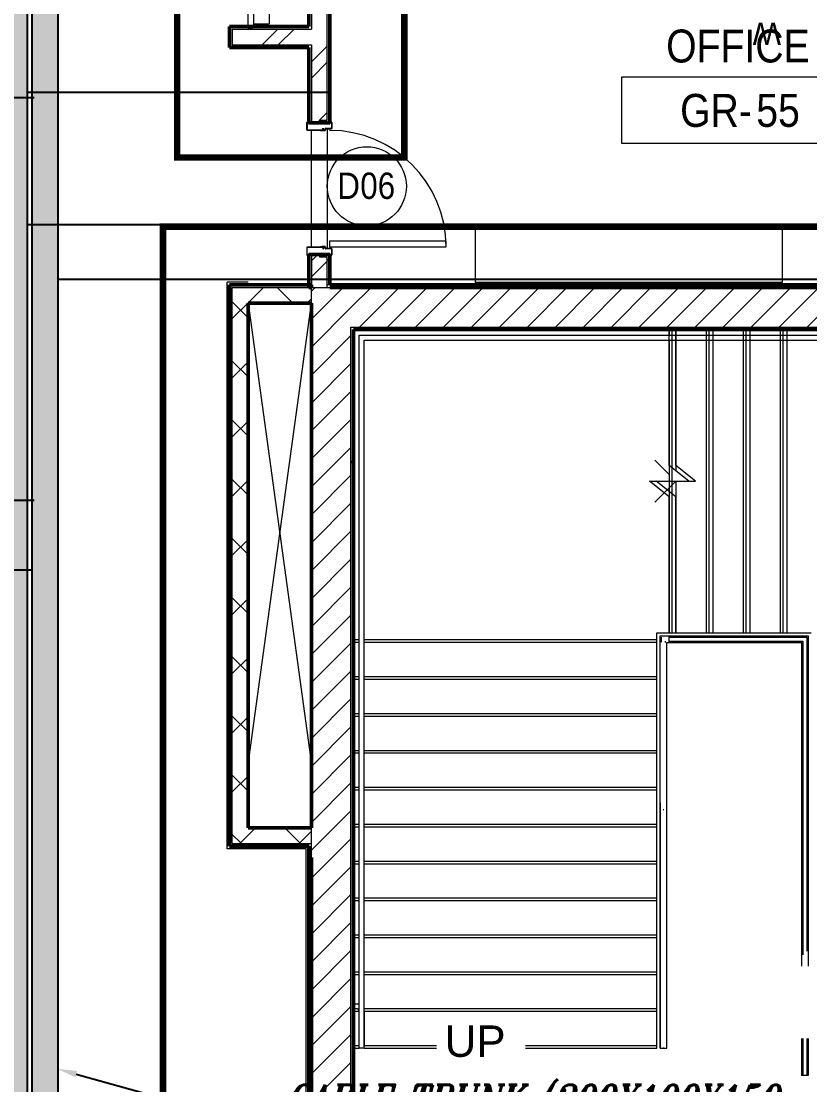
# Model space of a CAD drawing. Header units: millimetres. Extents: x -9358 to 257996, y -67499 to 9117.
# Drawn here: x 8440 to 14418, y -34838 to -26768 of the extents above; entities that cross this region are included whole.
import ezdxf
from ezdxf import colors
from ezdxf.entities.mleader import LeaderData, LeaderLine
from ezdxf.math import Vec2, Vec3

# ---------------------------------------------------------------- set-up
doc = ezdxf.new("R2010")
doc.units = ezdxf.units.MM
doc.header["$LTSCALE"] = 1000
doc.linetypes.add('Overhead', pattern=[3.96875, 2.38125, -1.5875])
for name, color, linetype, lineweight in [('0-2', 8, 'Continuous', 9), ('123', 2, 'Continuous', 9), ('A-DOOR', 8, 'Continuous', 9), ('A-DOOR-1', 8, 'Continuous', 18), ('A-DOR', 8, 'Continuous', 9), ('A-FLR-PAT', 8, 'Continuous', 18), ('A-FRN', 8, 'Continuous', 9), ('A-HND-20', 8, 'Continuous', 9), ('A-HND-30', 8, 'Continuous', 9), ('A-HND-30-1', 8, 'Overhead', 9), ('A-ROM-NAM', 8, 'Continuous', 9), ('A-STP', 8, 'Continuous', 9), ('A-STP-1', 8, 'Overhead', 9), ('A-TYP-DOR', 8, 'Continuous', 0), ('A-WAL-CLD', 8, 'Continuous', 9), ('A-WAL-CMU', 8, 'Continuous', 50), ('A-WAL-LOW-30', 8, 'Continuous', 18), ('A-WAL-PAT-1', 8, 'Continuous', 9), ('Stair Paths', 8, 'Continuous', 9), ('Up Arrows', 8, 'Continuous', 9)]:
    doc.layers.add(name, color=color, linetype=linetype, lineweight=lineweight)
for name, color, linetype in [('CCTVNET', 6, 'Continuous'), ('DATANET', 4, 'Continuous'), ('F POINT AGN', 7, 'Continuous'), ('LC-CABLE -10', 4, 'Continuous'), ('LC-CABLE -20', 6, 'Continuous'), ('LC-T-OUTLET', 4, 'Continuous'), ('Route - rack2', 7, 'Continuous')]:
    doc.layers.add(name, color=color, linetype=linetype)
doc.styles.add('Arial_1', font='arial.ttf', dxfattribs={"height": 238.125})
doc.styles.add('Arial_5', font='arial.ttf', dxfattribs={"width": 0.85, "height": 200})
doc.styles.add('Arial_7', font='arial.ttf', dxfattribs={"width": 0.85, "height": 200})
doc.styles.add('ELEC', font='romant.shx', dxfattribs={"width": 0.8, "oblique": 15, "height": 0.18})
pattern_1 = [(45, (0, 0), (-106.066, 106.066), [])]
pattern_2 = [(0, (0, 0), (812.8, 203.2), [33.528, -576.072, 33.528, -576.072, -3251.2]), (0, (0, 0), (812.8, 203.2), [-1219.2, 33.528, -1185.672, 33.528, -576.072, -1422.4]), (0, (0, 0), (812.8, 203.2), [-3048, 33.528, -372.872, 33.528, -982.472]), (120, (304.8, 101.6), (-582.3764, 602.3054), [33.528, -576.072, 33.528, -576.072, -3251.2]), (120, (304.8, 101.6), (-582.3764, 602.3054), [-1219.2, 33.528, -1185.672, 33.528, -576.072, -1422.4]), (120, (304.8, 101.6), (-582.3764, 602.3054), [-3048, 33.528, -372.872, 33.528, -982.472]), (240, (406.4, 508), (-230.4236, -805.5054), [33.528, -576.072, 33.528, -576.072, -3251.2]), (240, (406.4, 508), (-230.4236, -805.5054), [-1219.2, 33.528, -1185.672, 33.528, -576.072, -1422.4]), (240, (406.4, 508), (-230.4236, -805.5054), [-3048, 33.528, -372.872, 33.528, -982.472])]
pattern_3 = [(45, (0, 0), (-251.447, 251.447), []), (45, (0, 381), (-251.447, 251.447), [])]
pattern_4 = [(45, (0, 0), (-224.5064, 224.5064), []), (135, (0, 0), (-224.5064, -224.5064), [])]

# ---------------------------------------------------------------- blocks, each defined once
blk = doc.blocks.new('Door Tag - Door Tag-41184-01-Ground Floor Plan')
at = {"layer": 'A-TYP-DOR'}
blk.add_circle((0, 0), 3, dxfattribs=at)
blk = doc.blocks.new('D-W')
at = {"color": 3, "elevation": 0}
blk.add_lwpolyline([(0, 254.5), (146.9, 0), (-146.9, 0), (0, 254.5)], dxfattribs=at)
at = {"layer": 'LC-T-OUTLET', "color": 2}
blk.add_attdef('W', (77.2, 236.3, 0), '', height=170, dxfattribs=at)
blk = doc.blocks.new('Wood door - 1000-Wood Door-2297988-01-Ground Floor Furniture Plan')
at = {"layer": 'A-DOOR'}
blk.add_arc((442, 77), 884, 90, 180, dxfattribs=at)
at = {"layer": 'A-DOOR-1'}
for p, q in [((442, 961), (399, 961)), ((399, 961), (399, 77)), ((442, 77), (442, 961)), ((-505, 92.5), (-505, 82.5)), ((-505, 92.5), (-505, 82.5)), ((-503.5, 92.5), (-503.5, 82.5)), ((-502.5, 95), (-457.5, 95)), ((-457.5, 95), (-502.5, 95)), ((-457.5, 93.5), (-502.5, 93.5)), ((-502.5, 81.5), (-495, 81.5)), ((-495, 81.5), (-495, 80)), ((-456.5, 92.5), (-456.5, 47)), ((-455, 92.5), (-455, 47)), ((-455, 47), (-455, 92.5)), ((455, 92.5), (455, 47)), ((455, 92.5), (455, 47)), ((456.5, 92.5), (456.5, 47)), ((502.5, 95), (457.5, 95)), ((502.5, 95), (457.5, 95)), ((457.5, 93.5), (502.5, 93.5)), ((495, 81.5), (495, 80)), ((502.5, 81.5), (495, 81.5)), ((503.5, 92.5), (503.5, 82.5)), ((505, 92.5), (505, 82.5)), ((505, 82.5), (505, 92.5)), ((-495, 80), (-502.5, 80)), ((-500, 80), (-495, 80)), ((-495, 80), (-495, -80)), ((-455.2, 23), (-455.2, 32.5)), ((-453.7, 23), (-455.2, 23)), ((-442.5, 46), (-454, 46)), ((-442.5, 46), (-454, 46)), ((-442.5, 44.5), (-454, 44.5)), ((-453.7, 32.5), (-453.7, 23)), ((-452.7, 35), (-445.7, 35)), ((-445.7, 33.5), (-452.7, 33.5)), ((-444.7, -92.5), (-444.7, 32.5)), ((-443.2, 32.5), (-443.2, 8.1)), ((-443.2, 8.4), (-441.5, 18.1)), ((-441.7, 8.1), (-443.2, 8.4)), ((-443.2, 8.1), (-443.2, -92.5)), ((-443.2, -92.5), (-443.2, 8.1)), ((-443.2, 8.1), (-441.7, 8.1)), ((-440, 18), (-441.7, 8.1)), ((-441.7, 8.1), (-440, 18)), ((-441.5, 18.1), (-441.5, 43.5)), ((-440, 43.5), (-440, 18)), ((-440, 18), (-440, 43.5)), ((399, 77), (442, 77)), ((440, 43.5), (440, 18)), ((440, 43.5), (440, 18)), ((440, 18), (441.7, 8.1)), ((440, 18), (441.7, 8.1)), ((441.5, 18.1), (441.5, 43.5)), ((443.2, 8.4), (441.5, 18.1)), ((441.7, 8.1), (443.2, 8.4)), ((441.7, 8.1), (443.2, 8.4)), ((442.5, 46), (454, 46)), ((454, 46), (442.5, 46)), ((442.5, 44.5), (454, 44.5)), ((443.2, 32.5), (443.2, 8.1)), ((443.2, 8.4), (443.2, -92.5)), ((443.2, 8.1), (443.2, -92.5)), ((444.7, -92.5), (444.7, 32.5)), ((452.7, 35), (445.7, 35)), ((445.7, 33.5), (452.7, 33.5)), ((453.7, 32.5), (453.7, 23)), ((453.7, 23), (455.2, 23)), ((455.2, 23), (455.2, 32.5)), ((495, 80), (502.5, 80)), ((495, -80), (495, 80)), ((495, 80), (500, 80)), ((-502.5, -80), (-495, -80)), ((-495, -80), (-500, -80)), ((-495, -81.5), (-495, -80)), ((495, -81.5), (495, -80)), ((502.5, -80), (495, -80)), ((500, -80), (495, -80)), ((-505, -92.5), (-505, -82.5)), ((-505, -82.5), (-505, -92.5)), ((-503.5, -82.5), (-503.5, -92.5)), ((-495, -81.5), (-502.5, -81.5)), ((-502.5, -93.5), (-445.7, -93.5)), ((-445.7, -95), (-502.5, -95)), ((-502.5, -95), (-445.7, -95)), ((502.5, -93.5), (445.7, -93.5)), ((445.7, -95), (502.5, -95)), ((445.7, -95), (502.5, -95)), ((495, -81.5), (502.5, -81.5)), ((503.5, -82.5), (503.5, -92.5)), ((505, -92.5), (505, -82.5)), ((505, -92.5), (505, -82.5))]:
    blk.add_line(p, q, dxfattribs=at)
for centre, radius, start, end in [((-502.5, 92.5), 2.5, 90, 180), ((-502.5, 92.5), 2.5, 90, 180), ((-502.5, 82.5), 2.5, 180, 270), ((-502.5, 82.5), 2.5, 180, 270), ((-502.5, 92.5), 1, 90, 180), ((-502.5, 82.5), 1, 180, 270), ((-457.5, 92.5), 2.5, 0, 90), ((-457.5, 92.5), 2.5, 0, 90), ((-457.5, 92.5), 1, 0, 90), ((457.5, 92.5), 2.5, 90, 180), ((457.5, 92.5), 2.5, 90, 180), ((457.5, 92.5), 1, 90, 180), ((502.5, 92.5), 2.5, 0, 90), ((502.5, 92.5), 2.5, 0, 90), ((502.5, 92.5), 1, 0, 90), ((502.5, 82.5), 1, 270, 0), ((502.5, 82.5), 2.5, 270, 0), ((502.5, 82.5), 2.5, 270, 0), ((-454, 47), 2.5, 180, 270), ((-452.7, 32.5), 2.5, 90, 180), ((-454, 47), 0.997, 180, 270), ((-454, 47), 0.997, 180, 270), ((-452.7, 32.5), 1.01, 90, 180), ((-445.7, 32.5), 2.5, 0, 90), ((-445.7, 32.5), 0.984, 0, 90), ((-442.5, 43.5), 2.5, 0, 90), ((-442.5, 43.5), 2.5, 0, 90), ((-442.5, 43.5), 1, 0, 90), ((442.5, 43.5), 2.5, 90, 180), ((442.5, 43.5), 2.5, 90, 180), ((442.5, 43.5), 1, 90, 180), ((445.7, 32.5), 2.5, 90, 180), ((445.7, 32.5), 0.984, 90, 180), ((452.7, 32.5), 2.5, 0, 90), ((452.7, 32.5), 1.01, 0, 90), ((454, 47), 2.5, 270, 0), ((454, 47), 0.997, 270, 0), ((454, 47), 0.979, 270, 360), ((-502.5, -82.5), 2.5, 90, 180), ((-502.5, -82.5), 2.5, 90, 180), ((502.5, -82.5), 2.5, 0, 90), ((502.5, -82.5), 2.5, 0, 90), ((-502.5, -92.5), 2.5, 180, 270), ((-502.5, -92.5), 2.5, 180, 270), ((-502.5, -82.5), 1.01, 90, 180), ((-502.5, -92.5), 1.03, 180, 270), ((-445.7, -92.5), 0.985, 270, 0), ((-445.7, -92.5), 2.5, 270, 0), ((-445.7, -92.5), 2.5, 270, 360), ((445.7, -92.5), 2.5, 180, 270), ((445.7, -92.5), 2.5, 180, 270), ((445.7, -92.5), 0.985, 180, 270), ((502.5, -82.5), 1.01, 0, 90), ((502.5, -92.5), 1.03, 270, 0), ((502.5, -92.5), 2.5, 270, 0), ((502.5, -92.5), 2.5, 270, 360)]:
    blk.add_arc(centre, radius, start, end, dxfattribs=at)
blk = doc.blocks.new('Walls 253 - Walls 41-1952142-01-Ground Floor Furniture Plan')
at = {"layer": 'A-FRN'}
for p, q in [((25274.7, -33081.6), (25274.7, -33481.6)), ((27604.7, -33081.6), (25274.7, -33081.6)), ((27604.7, -33481.6), (27604.7, -33081.6)), ((25274.7, -33481.6), (27604.7, -33481.6))]:
    blk.add_line(p, q, dxfattribs=at)
blk = doc.blocks.new('Railing - 1 1_2_ Handrail-V111-01-Ground Floor Furniture Plan')
at = {"layer": 'A-HND-20'}
for p, q in [((-19, 0), (-19, -266.7)), ((19.1, -266.7), (19.1, 0)), ((-57.2, -323.9), (-57.2, -285.8)), ((-38.1, -285.8), (-57.2, -285.8)), ((-57.2, -323.9), (-38.1, -323.9))]:
    blk.add_line(p, q, dxfattribs=at)
at = {"layer": 'A-HND-20', "flags": 128}
for points in [[(-19, -266.7), (-19.1, -267.5), (-19.1, -268.2), (-19.2, -269), (-19.3, -269.7), (-19.4, -270.5), (-19.6, -271.2), (-19.8, -272), (-20, -272.7), (-20.3, -273.4), (-20.6, -274.1), (-20.9, -274.8), (-21.2, -275.5), (-21.6, -276.2), (-22, -276.8), (-22.4, -277.5), (-22.8, -278.1), (-23.3, -278.7), (-23.8, -279.3), (-24.3, -279.8), (-24.8, -280.4), (-25.4, -280.9), (-26, -281.4), (-26.6, -281.9), (-27.2, -282.3), (-27.8, -282.7), (-28.5, -283.1), (-29.1, -283.5), (-29.8, -283.8), (-30.5, -284.2), (-31.2, -284.5), (-31.9, -284.7), (-32.6, -285), (-33.4, -285.2), (-34.1, -285.3), (-34.9, -285.5), (-35.6, -285.6), (-36.4, -285.7), (-37.1, -285.7), (-37.9, -285.7), (-38.1, -285.8)], [(-38.1, -323.9), (-35.8, -323.8), (-33.5, -323.7), (-31.3, -323.4), (-29, -323.1), (-26.7, -322.7), (-24.5, -322.2), (-22.3, -321.6), (-20.1, -320.9)], [(19, -268.8), (19, -267.3), (19.1, -266.7)]]:
    blk.add_lwpolyline(points, dxfattribs=at)
blk = doc.blocks.new('Railing - Railing-2827535-01-Ground Floor Furniture Plan')
at = {"layer": 'A-HND-20'}
for p, q in [((11001.4, -29001.4), (13073.3, -29001.4)), ((11001.4, -31332.5), (11001.4, -29001.4)), ((11039.4, -29039.4), (13073.3, -29039.4)), ((11039.4, -31332.5), (11039.4, -29039.4)), ((13073.3, -29001.4), (13353.3, -29001.4)), ((13073.3, -29039.4), (13353.3, -29039.4)), ((13353.3, -29039.4), (13353.3, -29001.4)), ((11001.4, -34412.5), (11001.4, -31332.5)), ((11039.4, -34412.5), (11039.4, -31332.5)), ((11039.4, -34412.5), (11001.4, -34412.5))]:
    blk.add_line(p, q, dxfattribs=at)
at = {"layer": 'A-HND-30-1'}
for p, q in [((13353.3, -29001.4), (14193.3, -29001.4)), ((13353.3, -29039.4), (14193.3, -29039.4)), ((14193.3, -29001.4), (16688.6, -29001.4)), ((14193.3, -29039.4), (16650.6, -29039.4)), ((16650.6, -29039.4), (16650.6, -30980)), ((16688.6, -29001.4), (16688.6, -30980)), ((16650.6, -30980), (16650.6, -31260)), ((16688.6, -30980), (16688.6, -31260)), ((16650.6, -31260), (16650.6, -34340)), ((16688.6, -31260), (16688.6, -34340)), ((16650.6, -34340), (16650.6, -34620)), ((16688.6, -34340), (16688.6, -34620)), ((16688.6, -34620), (16650.6, -34620))]:
    blk.add_line(p, q, dxfattribs=at)
at = {"extrusion": (0, 0, -1), "zscale": -1, "rotation": 180}
blk.add_blockref('Railing - 1 1_2_ Handrail-V111-01-Ground Floor Furniture Plan', (-11020.4, -34399.8), dxfattribs=at)
blk = doc.blocks.new('Railing - Railing-2827561-01-Ground Floor Furniture Plan')
at = {"layer": 'A-HND-20'}
for p, q in [((13294, -31332.5), (13294, -31294)), ((13294, -31332.5), (13294, -31294)), ((13294, -31332.5), (13294, -31294)), ((13294, -31332.5), (13294, -31294)), ((13324, -31333.7), (13324, -31324))]:
    blk.add_line(p, q, dxfattribs=at)
at = {"layer": 'A-HND-30-1'}
for p, q in [((13353.3, -31294), (14193.3, -31294)), ((13353.3, -31294), (14193.3, -31294)), ((13353.3, -31294), (14193.3, -31294)), ((13353.3, -31294), (14193.3, -31294)), ((14193.3, -31294), (14396, -31294)), ((14193.3, -31294), (14396, -31294)), ((14193.3, -31294), (14396, -31294)), ((14193.3, -31294), (14396, -31294)), ((14396, -31294), (14396, -34340)), ((14396, -31294), (14396, -34340)), ((14396, -31294), (14396, -34340)), ((14396, -31294), (14396, -34340)), ((13353.3, -31324), (14193.3, -31324)), ((13353.3, -31324), (14193.3, -31324)), ((13353.3, -31324), (14193.3, -31324)), ((13353.3, -31324), (14193.3, -31324)), ((14193.3, -31324), (14366, -31324)), ((14193.3, -31324), (14366, -31324)), ((14193.3, -31324), (14366, -31324)), ((14193.3, -31324), (14366, -31324)), ((14366, -31324), (14366, -34340)), ((14366, -31324), (14366, -34340)), ((14366, -31324), (14366, -34340)), ((14366, -31324), (14366, -34340)), ((14366, -34340), (14366, -34620)), ((14366, -34340), (14366, -34620)), ((14366, -34340), (14366, -34620)), ((14366, -34340), (14366, -34620)), ((14396, -34340), (14396, -34620)), ((14396, -34340), (14396, -34620)), ((14396, -34340), (14396, -34620)), ((14396, -34340), (14396, -34620)), ((14396, -34620), (14366, -34620)), ((14396, -34620), (14366, -34620)), ((14396, -34620), (14366, -34620)), ((14396, -34620), (14366, -34620))]:
    blk.add_line(p, q, dxfattribs=at)
blk = doc.blocks.new('Top Rail Type - Top Rail_Internal_-2827566-01-Ground Floor Furniture Plan')
at = {"layer": 'A-HND-30'}
for p, q in [((13284, -32551.6), (13284, -34412.5)), ((13306.4, -32601.5), (13311.6, -32601.5)), ((13334, -34412.5), (13334, -32551.6))]:
    blk.add_line(p, q, dxfattribs=at)
at = {"layer": 'A-HND-30', "flags": 128}
blk.add_lwpolyline([(13311, -34412.5), (13309, -34412.5), (13307, -34412.5)], dxfattribs=at)
blk = doc.blocks.new('Top Rail Type - Top Rail_Internal_-V112-01-Ground Floor Furniture Plan')
at = {"layer": 'A-HND-30'}
for p, q in [((13284, -31284), (13353.3, -31284)), ((13284, -31332.5), (13284, -31284)), ((13353.3, -31334), (13353.3, -31284)), ((13284, -34412.5), (13284, -31332.5)), ((13334, -31334), (13353.3, -31334)), ((13334, -34412.5), (13334, -31334)), ((13284, -34412.5), (13334, -34412.5))]:
    blk.add_line(p, q, dxfattribs=at)
at = {"layer": 'A-HND-30-1'}
for p, q in [((13353.3, -31284), (14193.3, -31284)), ((14193.3, -31284), (14281, -31284)), ((14281, -31284), (14406, -31284)), ((14406, -31284), (14406, -31409)), ((13353.3, -31334), (14193.3, -31334)), ((14193.3, -31334), (14281, -31334)), ((14281, -31334), (14356, -31334)), ((14356, -31334), (14356, -31409)), ((14356, -31409), (14356, -34340)), ((14406, -31409), (14406, -34340)), ((14356, -34340), (14356, -34620)), ((14406, -34340), (14406, -34620)), ((14406, -34620), (14356, -34620))]:
    blk.add_line(p, q, dxfattribs=at)
blk = doc.blocks.new('M_Room Tag_Small - M_Room Tag_Small-919701-01-Ground Floor Furniture Plan')
at = {"layer": 'A-ROM-NAM'}
for p, q in [((9, 2.5), (-9, 2.5)), ((-9, 2.5), (-9, -2.5)), ((9, -2.5), (9, 2.5)), ((-9, -2.5), (9, -2.5))]:
    blk.add_line(p, q, dxfattribs=at)
blk = doc.blocks.new('G')
at = {"layer": 'A-WAL-PAT-1'}
h = blk.add_hatch(dxfattribs=at)
h.set_pattern_fill('FP_2', color=256, style=0, pattern_type=2)
h.set_pattern_definition(pattern_2)
h.paths.add_polyline_path([(10620, -28640), (10640, -28640), (10640, -28390), (10620, -28390), (10620, -28540.7)], flags=0)
h.paths.add_polyline_path([(10640, -27390), (10640, -26800), (10620, -26800), (10620, -27390)], flags=0)
h.paths.add_polyline_path([(10640, -26680), (10640, -22550), (10620, -22550), (10620, -26680)], flags=0)
h.paths.add_polyline_path([(10620, -22430), (10640, -22430), (10640, -22000), (10620, -22000), (10620, -22410)], flags=0)
h.paths.add_polyline_path([(10620, -21000), (10640, -21000), (10640, -19980), (10620, -19980), (10620, -20590.7)], flags=0)
h.paths.add_polyline_path([(10620, -18980), (10640, -18980), (10640, -18570), (10620, -18570), (10620, -18783.9)], flags=0)
h.paths.add_polyline_path([(10640, -18450), (10640, -14320), (10620, -14320), (10620, -18450)], flags=0)
h.paths.add_polyline_path([(10640, -14200), (10640, -13800), (10620, -13800), (10620, -14200)], flags=0)
h.paths.add_polyline_path([(10640, -12800), (10640, -12220), (10620, -12220), (10620, -12800)], flags=0)
h = blk.add_hatch(dxfattribs=at)
h.set_pattern_fill('FP_1', color=256, style=0, pattern_type=2)
h.set_pattern_definition(pattern_3)
h.paths.add_polyline_path([(10760, -28640), (10760, -28410), (10700, -28410), (10700, -28390), (10640, -28390), (10640, -28640), (10700, -28640)], flags=0)
h.paths.add_polyline_path([(10640, -27390), (10700, -27390), (10700, -27370), (10760, -27370), (10760, -22020), (10700, -22020), (10700, -22000), (10640, -22000), (10640, -27095.3)], flags=0)
h.paths.add_polyline_path([(10700, -21000), (10700, -20980), (10760, -20980), (10760, -20000), (10700, -20000), (10700, -19980), (10640, -19980), (10640, -21000)], flags=0)
h.paths.add_polyline_path([(10640, -18980), (10700, -18980), (10700, -18960), (10760, -18960), (10760, -13820), (10700, -13820), (10700, -13800), (10640, -13800), (10640, -18783.9)], flags=0)
h.paths.add_polyline_path([(10700, -12800), (10700, -12780), (10760, -12780), (10760, -12240), (10640, -12240), (10640, -12800)], flags=0)
h = blk.add_hatch(dxfattribs=at)
h.set_pattern_fill('FP_2', color=256, style=0, pattern_type=2)
h.set_pattern_definition(pattern_2)
h.paths.add_polyline_path([(10760, -28620), (10780, -28620), (10780, -28390), (10700, -28390), (10700, -28410), (10760, -28410), (10760, -28540.7)], flags=0)
h.paths.add_polyline_path([(10700, -27390), (10780, -27390), (10780, -24660), (10760, -24660), (10760, -27370), (10700, -27370)], flags=0)
h.paths.add_polyline_path([(10780, -24540), (10780, -22000), (10700, -22000), (10700, -22020), (10760, -22020), (10760, -24540)], flags=0)
h.paths.add_polyline_path([(10700, -21000), (10780, -21000), (10780, -20560), (10760, -20560), (10760, -20980), (10700, -20980)], flags=0)
h.paths.add_polyline_path([(10780, -20440), (10780, -19980), (10700, -19980), (10700, -20000), (10760, -20000), (10760, -20440)], flags=0)
h.paths.add_polyline_path([(10700, -18980), (10780, -18980), (10780, -16460), (10760, -16460), (10760, -18960), (10700, -18960)], flags=0)
h.paths.add_polyline_path([(10760, -16340), (10780, -16340), (10780, -13800), (10700, -13800), (10700, -13820), (10760, -13820), (10760, -15531.6)], flags=0)
h.paths.add_polyline_path([(10700, -12800), (10780, -12800), (10780, -12360), (10760, -12360), (10760, -12780), (10700, -12780)], flags=0)
h = blk.add_hatch(dxfattribs=at)
h.set_pattern_fill('FP_2', color=256, style=0, pattern_type=2)
h.set_pattern_definition(pattern_2)
h.paths.add_polyline_path([(10040, -26680), (10620, -26680), (10620, -26660), (10020, -26660), (10020, -26680)], flags=0)
h = blk.add_hatch(dxfattribs=at)
h.set_pattern_fill('FP_1', color=256, style=0, pattern_type=2)
h.set_pattern_definition(pattern_3)
h.paths.add_polyline_path([(10040, -26800), (10640, -26800), (10640, -26680), (10040, -26680)], flags=0)
h = blk.add_hatch(dxfattribs=at)
h.set_pattern_fill('FP_2', color=256, style=0, pattern_type=2)
h.set_pattern_definition(pattern_2)
h.paths.add_polyline_path([(10040, -32880), (10040, -28620), (10020, -28620), (10020, -32880)], flags=0)
h = blk.add_hatch(dxfattribs=at)
h.set_pattern_fill('FP_3', color=256, style=0, pattern_type=2)
h.set_pattern_definition(pattern_4)
h.paths.add_polyline_path([(10040, -32860), (10160, -32860), (10160, -28640), (10040, -28640), (10040, -31431.7)], flags=0)
h = blk.add_hatch(dxfattribs=at)
h.set_pattern_fill('FP_3', color=256, style=0, pattern_type=2)
h.set_pattern_definition(pattern_4)
h.paths.add_polyline_path([(10640, -28760), (10640, -28640), (10160, -28640), (10160, -28760)], flags=0)
h = blk.add_hatch(dxfattribs=at)
h.set_pattern_fill('FP_4', color=256, style=0, pattern_type=2)
h.set_pattern_definition(pattern_1)
h.paths.add_polyline_path([(10640, -37160), (10940, -37160), (10940, -37140), (10640, -37140)], flags=0)
h.paths.add_polyline_path([(10640, -37120), (10940, -37120), (10940, -28640), (10640, -28640), (10640, -36947.6)], flags=0)
h = blk.add_hatch(dxfattribs=at)
h.set_pattern_fill('FP_2', color=256, style=0, pattern_type=2)
h.set_pattern_definition(pattern_2)
h.paths.add_polyline_path([(10760, -28640), (16750, -28640), (16750, -28620), (10760, -28620)], flags=0)
h = blk.add_hatch(dxfattribs=at)
h.set_pattern_fill('FP_4', color=256, style=0, pattern_type=2)
h.set_pattern_definition(pattern_1)
h.paths.add_polyline_path([(17030, -28940), (17150, -28940), (17150, -28640), (17030, -28640)], flags=0)
h.paths.add_polyline_path([(16750, -28940), (17010, -28940), (17010, -28640), (10940, -28640), (10940, -28940), (15863.4, -28940)], flags=0)
h = blk.add_hatch(dxfattribs=at)
h.set_pattern_fill('FP_2', color=256, style=0, pattern_type=2)
h.set_pattern_definition(pattern_2)
h.paths.add_polyline_path([(16870, -28960), (17030, -28960), (17030, -28640), (17010, -28640), (17010, -28940), (16870, -28940)], flags=0)
h.paths.add_polyline_path([(16750, -28960), (16750, -28940), (10960, -28940), (10960, -28960), (15863.4, -28960)], flags=0)
h = blk.add_hatch(dxfattribs=at)
h.set_pattern_fill('FP_2', color=256, style=0, pattern_type=2)
h.set_pattern_definition(pattern_2)
h.paths.add_polyline_path([(10960, -36840), (10960, -28940), (10940, -28940), (10940, -36840), (10947.7, -36840)], flags=0)
h = blk.add_hatch(dxfattribs=at)
h.set_pattern_fill('FP_3', color=256, style=0, pattern_type=2)
h.set_pattern_definition(pattern_4)
h.paths.add_polyline_path([(10620, -32860), (10640, -32860), (10640, -32740), (10160, -32740), (10160, -32860)], flags=0)
h = blk.add_hatch(dxfattribs=at)
h.set_pattern_fill('FP_2', color=256, style=0, pattern_type=2)
h.set_pattern_definition(pattern_2)
h.paths.add_polyline_path([(10640, -37160), (10640, -32860), (10620, -32860), (10620, -37160)], flags=0)
at = {"layer": '0-2'}
for p, q in [((10160, -32260), (10640, -28760)), ((10160, -28760), (10640, -32260))]:
    blk.add_line(p, q, dxfattribs=at)
at = {"layer": 'A-FLR-PAT'}
for p, q in [((10640, -27395), (10640, -27390)), ((10760, -27390), (10760, -27395)), ((10760, -27435), (10760, -28345)), ((10640, -28333.2), (10640, -27446.8)), ((10640, -28390), (10640, -28385)), ((10760, -28385), (10760, -28390))]:
    blk.add_line(p, q, dxfattribs=at)
at = {"layer": 'A-STP'}
for p, q in [((13353.3, -28960), (13353.3, -29001.4)), ((13353.3, -29001.4), (13353.3, -28960)), ((13403.3, -28960), (13403.3, -30030.9)), ((13403.3, -29990.9), (13403.3, -28960)), ((13353.3, -29039.4), (13353.3, -30110)), ((13353.3, -29990.9), (13353.3, -29039.4)), ((13502.2, -30110), (13353.3, -29990.9)), ((13552.2, -30110), (13403.3, -29990.9)), ((13204.5, -30110), (13502.2, -30110)), ((13353.3, -30229.1), (13204.5, -30110)), ((13254.5, -30110), (13552.2, -30110)), ((13403.3, -30229.1), (13254.5, -30110)), ((13353.3, -30229.1), (13353.3, -31260)), ((13353.3, -31260), (13353.3, -30229.1)), ((13403.3, -30229.1), (13403.3, -31260)), ((13403.3, -31260), (13403.3, -30229.1)), ((13260, -31260), (13353.3, -31260)), ((13260, -31332.5), (13260, -31260)), ((13353.3, -31260), (13403.3, -31260)), ((10960, -31332.5), (11001.4, -31332.5)), ((11039.4, -31332.5), (13260, -31332.5)), ((13260, -31612.5), (13260, -31332.5)), ((10960, -31612.5), (11001.4, -31612.5)), ((11039.4, -31612.5), (13260, -31612.5)), ((13260, -31892.5), (13260, -31612.5)), ((10960, -31892.5), (11001.4, -31892.5)), ((11039.4, -31892.5), (13260, -31892.5)), ((13260, -32172.5), (13260, -31892.5)), ((10960, -32172.5), (11001.4, -32172.5)), ((11039.4, -32172.5), (13260, -32172.5)), ((13260, -32452.5), (13260, -32172.5)), ((10960, -32452.5), (11001.4, -32452.5)), ((11039.4, -32452.5), (13260, -32452.5)), ((13260, -32732.5), (13260, -32452.5)), ((10960, -32732.5), (11001.4, -32732.5)), ((11039.4, -32732.5), (13260, -32732.5)), ((13260, -33012.5), (13260, -32732.5)), ((10960, -33012.5), (11001.4, -33012.5)), ((11039.4, -33012.5), (13260, -33012.5)), ((13260, -33292.5), (13260, -33012.5)), ((10960, -33292.5), (11001.4, -33292.5)), ((11039.4, -33292.5), (13260, -33292.5)), ((13260, -33572.5), (13260, -33292.5)), ((10960, -33572.5), (11001.4, -33572.5)), ((11039.4, -33572.5), (13260, -33572.5)), ((13260, -33852.5), (13260, -33572.5)), ((10960, -33852.5), (11001.4, -33852.5)), ((11039.4, -33852.5), (13260, -33852.5)), ((13260, -34132.5), (13260, -33852.5)), ((10960, -34132.5), (11001.4, -34132.5)), ((11039.4, -34132.5), (13260, -34132.5)), ((13260, -34412.5), (13260, -34132.5)), ((10960, -34412.5), (11001.4, -34412.5)), ((11039.4, -34412.5), (13260, -34412.5))]:
    blk.add_line(p, q, dxfattribs=at)
at = {"layer": 'A-STP-1'}
for p, q in [((13372, -28960), (14193.3, -28960)), ((13373.3, -28960), (13373.3, -30006.9)), ((13403.3, -28960), (13403.3, -30030.9)), ((13509.1, -28960), (14243.3, -28960)), ((13633.3, -28960), (13633.3, -31260)), ((13653.3, -28960), (13653.3, -31260)), ((13683.3, -28960), (13683.3, -31260)), ((13683.3, -28960), (13683.3, -31260)), ((13913.3, -28960), (13913.3, -31260)), ((13933.3, -28960), (13933.3, -31260)), ((13963.3, -28960), (13963.3, -31260)), ((13963.3, -28960), (13963.3, -31260)), ((16730, -28960), (14193.3, -28960)), ((14193.3, -28960), (14193.3, -31260)), ((14213.3, -28960), (14213.3, -31260)), ((16730, -28960), (14243.3, -28960)), ((14243.3, -28960), (14243.3, -31260)), ((14243.3, -28960), (14243.3, -31260)), ((13373.3, -30006.9), (13373.3, -30110)), ((13353.3, -30110), (13353.3, -30229.1)), ((13373.3, -30110), (13373.3, -31260)), ((13403.3, -30110), (13403.3, -30229.1)), ((13403.3, -30110), (13403.3, -30229.1)), ((13403.3, -30229.1), (13403.3, -31260)), ((13353.3, -31260), (14193.3, -31260)), ((13403.3, -31260), (14243.3, -31260)), ((14193.3, -31260), (14430, -31260)), ((14243.3, -31260), (14430, -31260)), ((10960, -31312.5), (11001.4, -31312.5)), ((11039.4, -31312.5), (13260, -31312.5)), ((10960, -31592.5), (11001.4, -31592.5)), ((11039.4, -31592.5), (13260, -31592.5)), ((10960, -31872.5), (11001.4, -31872.5)), ((11039.4, -31872.5), (13260, -31872.5)), ((10960, -32152.5), (11001.4, -32152.5)), ((11039.4, -32152.5), (13260, -32152.5)), ((10960, -32432.5), (11001.4, -32432.5)), ((11039.4, -32432.5), (13260, -32432.5)), ((10960, -32712.5), (11001.4, -32712.5)), ((11039.4, -32712.5), (13260, -32712.5)), ((10960, -32992.5), (11001.4, -32992.5)), ((11039.4, -32992.5), (13260, -32992.5)), ((10960, -33272.5), (11001.4, -33272.5)), ((11039.4, -33272.5), (13260, -33272.5)), ((10960, -33552.5), (11001.4, -33552.5)), ((11039.4, -33552.5), (13260, -33552.5)), ((10960, -33832.5), (11001.4, -33832.5)), ((11039.4, -33832.5), (13260, -33832.5)), ((10960, -34112.5), (10963.3, -34112.5)), ((11039.4, -34112.5), (13260, -34112.5)), ((10960, -34392.5), (11001.4, -34392.5)), ((11039.4, -34392.5), (13260, -34392.5))]:
    blk.add_line(p, q, dxfattribs=at)
at = {"layer": 'A-WAL-CLD'}
for p, q in [((10640, -22550), (10640, -26680)), ((10760, -27370), (10760, -24660)), ((10040, -26680), (10640, -26680)), ((10040, -26680), (10040, -26800)), ((10040, -26800), (10640, -26800)), ((10640, -26800), (10640, -27390)), ((10700, -27370), (10760, -27370)), ((10700, -27370), (10700, -27390)), ((10640, -28390), (10640, -28620)), ((10700, -28390), (10700, -28410)), ((10760, -28410), (10700, -28410)), ((10760, -28640), (10760, -28410)), ((10040, -32860), (10040, -28640)), ((10040, -28640), (10780, -28640)), ((10640, -28760), (10640, -28640)), ((10780, -28620), (10760, -28620)), ((10940, -36840), (10940, -28940)), ((10940, -28940), (17010, -28940)), ((10640, -32964.9), (10640, -32740)), ((10040, -32860), (10640, -32860)), ((10620, -32880), (10620, -32860))]:
    blk.add_line(p, q, dxfattribs=at)
at = {"layer": 'A-WAL-CMU'}
for p, q in [((10620, -22570), (10620, -26660)), ((10780, -27390), (10780, -24680)), ((10620, -26660), (10020, -26660)), ((10020, -26660), (10020, -26820)), ((10020, -26820), (10620, -26820)), ((10620, -26820), (10620, -27390)), ((10620, -27390), (10780, -27390)), ((10620, -28390), (10620, -28640)), ((10780, -28390), (10620, -28390)), ((10780, -28620), (10780, -28390)), ((10020, -28620), (10020, -32880)), ((10640, -28620), (10020, -28620)), ((10620, -28640), (10640, -28640)), ((10640, -28640), (10640, -28620)), ((16730, -28620), (10780, -28620)), ((16750, -28640), (10780, -28640)), ((10780, -28640), (16750, -28640)), ((10160, -32740), (10160, -28760)), ((10160, -28760), (10640, -28760)), ((10640, -28760), (10640, -32740)), ((10960, -36820), (10960, -28960)), ((10960, -28960), (16750, -28960)), ((10640, -32740), (10160, -32740)), ((10020, -32880), (10620, -32880)), ((10620, -32880), (10620, -37160)), ((10640, -32964.9), (10640, -36947.6))]:
    blk.add_line(p, q, dxfattribs=at)
at = {"layer": 'A-WAL-LOW-30'}
for p, q in [((10160, -26650), (10160, -22580)), ((10200, -22580), (10200, -26650)), ((10320, -22580), (10320, -26640)), ((10160, -26650), (10200, -26650)), ((10200, -26640), (10320, -26640)), ((10000, -32900), (10000, -28600)), ((10160, -28600), (10000, -28600)), ((10600, -32900), (10000, -32900)), ((10600, -37180), (10600, -32900))]:
    blk.add_line(p, q, dxfattribs=at)
at = {"layer": 'Up Arrows'}
for p, q in [((13353.3, -30060), (13244.6, -29951.3)), ((13403.3, -30110), (13244.6, -30268.8))]:
    blk.add_line(p, q, dxfattribs=at)
at = {"layer": 'A-DOR', "rotation": 270.0000000000002}
blk.add_blockref('Wood door - 1000-Wood Door-2297988-01-Ground Floor Furniture Plan', (10700, -27890), dxfattribs=at)
at = {"layer": 'A-FRN'}
blk.add_blockref('Walls 253 - Walls 41-1952142-01-Ground Floor Furniture Plan', (-13393.4, 4881.6), dxfattribs=at)
at = {"layer": 'A-HND-30'}
for name in ['Railing - Railing-2827535-01-Ground Floor Furniture Plan', 'Top Rail Type - Top Rail_Internal_-V112-01-Ground Floor Furniture Plan', 'Railing - Railing-2827561-01-Ground Floor Furniture Plan', 'Top Rail Type - Top Rail_Internal_-2827566-01-Ground Floor Furniture Plan']:
    blk.add_blockref(name, (0, 0), dxfattribs=at)
at = {"layer": 'A-ROM-NAM', "xscale": 99.99999999999991, "yscale": 99.99999999999991, "zscale": 99.99999999999991}
blk.add_blockref('M_Room Tag_Small - M_Room Tag_Small-919701-01-Ground Floor Furniture Plan', (13890.3, -27294.5), dxfattribs=at)
at = {"layer": 'A-ROM-NAM', "char_height": 250, "attachment_point": 1, "style": 'Arial_5'}
for s, insert, width in [('OFFICE', (13329.6, -26682.7), 1392.531), ('GR-', (13435.5, -27171.3), 699.873), ('55', (14012.9, -27171.3), 418.481)]:
    blk.add_mtext(s, dxfattribs=dict(at, insert=insert, width=width))
at = {"layer": 'Stair Paths', "insert": (11650.2, -34240.2), "char_height": 238.12, "width": 551.682, "attachment_point": 1, "line_spacing_factor": 0.941778, "style": 'Arial_1', "bg_fill": 3, "box_fill_scale": 1.25, "bg_fill_color": 9, "bg_fill_true_color": 13158600, "bg_fill_transparency": 0}
blk.add_mtext('UP', dxfattribs=at)
blk = doc.blocks.new('datatray')
at = {"layer": '123'}
h = blk.add_hatch(color=4, dxfattribs=at)
h.dxf.hatch_style = 1
h.paths.add_polyline_path([(302434, -43813.9), (311773, -43813.9), (311773, -43513.9), (311473, -43513.9), (301671, -43513.9), (301671, -38365), (301471, -38365), (301100, -38365), (301100, -38565), (301471, -38565), (301471, -43513.9), (287538, -43513.9), (287538, -38565), (287909, -38565), (287909, -38365), (287538, -38365), (287338, -38365), (287338, -43513.9), (277443, -43513.9), (277443, -4790), (277143, -4790), (277143, -43813.9), (301834, -43813.9), (301852.6, -52052), (299770, -52052), (299770, -52652), (301854, -52652), (302454, -52652)])
h.paths.add_polyline_path([(311773, -4790), (311473, -4790), (311473, -43513.9), (311773, -43513.9)])
at = {"layer": 'LC-CABLE -10', "color": 4}
blk.add_lwpolyline([(277443, -4790), (277443, -43513.9)], dxfattribs=at)
blk = doc.blocks.new('cctvtray')
at = {"layer": '123'}
h = blk.add_hatch(color=6, dxfattribs=at)
h.dxf.hatch_style = 1
h.paths.add_polyline_path([(284943, -12220), (284743, -12220), (284743, -43145), (275445, -43145), (275445, -38101), (275245, -38101), (274888, -38101), (274888, -38301), (275245, -38301), (275245, -43145), (260742, -43145), (260742, -38301), (261099, -38301), (261099, -38101), (260742, -38101), (260542, -38101), (260542, -43145), (251189, -43145), (251189, -12220), (250989, -12220), (250989, -43345), (274640.3, -43345), (274640.3, -52552), (273168, -52552), (273168, -52752), (274840.3, -52752), (274840.3, -43345), (284947, -43345)])
at = {"layer": 'LC-CABLE -20'}
for points in [[(251189, -43145), (251189, -12220)], [(250989, -12220), (250989, -43345)]]:
    blk.add_lwpolyline(points, dxfattribs=at)
blk = doc.blocks.new('RACK 2- ROUTE .')
at = {"layer": 'F POINT AGN', "color": 1, "const_width": 50}
blk.add_lwpolyline([(16171, -16739), (16171, -20216), (9622, -20216), (9622, -21991), (16416, -21991), (16416, -24008), (11394, -24008), (11394, -22138), (9622, -22138), (9622, -27802), (11345, -27802), (11345, -25178), (16351, -25178), (16351, -28327), (9515, -28327), (9515, -37790), (9515, -37790)], dxfattribs=at)

msp = doc.modelspace()

# ---------------------------------------------------------------- block references
msp.add_blockref('G', (0, -148.1))

# ---------------------------------------------------------------- next in the draw order: linework, layer by layer
at = {"layer": 'CCTVNET', "color": 3}
for p, q in [((17711.5, -28726.7), (8723, -28726.7)), ((7097.6, -30931.1), (8523, -30931.1))]:
    msp.add_line(p, q, dxfattribs=at)
for points in [[(-477.6, -27793), (-477.6, -27347.2), (8536.8, -27347.2)], [(-477.6, -29956.2), (-477.6, -30402), (8536.8, -30402)]]:
    msp.add_lwpolyline(points, dxfattribs=at)
at = {"layer": 'DATANET', "color": 3, "ltscale": 0.05}
msp.add_line((10780, -27308.1), (8485, -27308.1), dxfattribs=at)
at = {"layer": 'DATANET', "color": 3}
msp.add_lwpolyline([(16469, -28312), (8485, -28313.1)], dxfattribs=at)

# ---------------------------------------------------------------- next in the draw order: block references
at = {"layer": 'A-TYP-DOR', "xscale": 99.99999999999991, "yscale": 99.99999999999991, "zscale": 99.99999999999991}
msp.add_blockref('Door Tag - Door Tag-41184-01-Ground Floor Plan', (11060, -28020), dxfattribs=at)
at = {"layer": 'CCTVNET'}
msp.add_blockref('cctvtray', (-242468.4, -148.1), dxfattribs=at)
at = {"layer": 'DATANET'}
msp.add_blockref('datatray', (-268957, -148.1), dxfattribs=at)
at = {"layer": 'DATANET', "color": 3}
ref = msp.add_blockref('D-W', (13985, -26376.1, 0), dxfattribs=dict(at, xscale=-1, rotation=180))
ref.add_attrib('W', 'W', (14200.4, -26778.1), dxfattribs={"layer": 'LC-T-OUTLET', "color": 3, "height": 170, "rotation": 180})
at = {"layer": 'Route - rack2', "color": 1}
msp.add_blockref('RACK 2- ROUTE .', (0, 0), dxfattribs=at)

# ---------------------------------------------------------------- next in the draw order: texts
at = {"layer": 'A-TYP-DOR', "char_height": 200, "attachment_point": 1, "style": 'Arial_7'}
for s, insert, width in [('D', (10836.3, -27916.4), 211.245), ('06', (11010.6, -27916.4), 327.088)]:
    msp.add_mtext(s, dxfattribs=dict(at, insert=insert, width=width))

# ---------------------------------------------------------------- next in the draw order: leaders
at = {"layer": 'CCTVNET', "color": 3}
ml = msp.add_multileader_mtext('Standard', dxfattribs=at)
ml.set_content('{\\C6;CABLE TRUNK (200X100X150mm) FOR CCTV & ACCESS CONTROL}', color=2, style='ELEC')
ml.set_leader_properties(color=6)
ml.build(insert=Vec2(0, 0))
ml.multileader.update_dxf_attribs({"text_left_attachment_type": 6, "text_right_attachment_type": 6, "dogleg_length": 1703.1, "arrow_head_size": 151.4})
ctx = ml.context
ctx.base_point, ctx.char_height, ctx.arrow_head_size, ctx.landing_gap_size, ctx.plane_origin = Vec3(10418.6, -35141.1), 227.107, 151.4, 22.7, Vec3(-2585.3, -72483)
ctx.left_attachment, ctx.right_attachment = 6, 6
notes = []
notes.append((ctx, [(0, (1, 1, 0), (10241, -35141.1), (1, 0), 177.6, [(0, [(8710.3, -34716.6)], 0, [])])]))
ctx.mtext.insert, ctx.mtext.width, ctx.mtext.flow_direction = Vec3(10441.3, -34838.3), 213786.42, 5
for ctx, leaders in notes:
    for number, flags, end, landing, length, lines in leaders:
        leader = LeaderData()
        leader.index, (leader.has_last_leader_line, leader.has_dogleg_vector, leader.attachment_direction) = number, flags
        leader.last_leader_point, leader.dogleg_vector, leader.dogleg_length = Vec3(end), Vec3(landing), length
        for number, points, colour, breaks in lines:
            line = LeaderLine()
            line.index, line.vertices, line.color, line.breaks = number, Vec3.list(points), colors.encode_raw_color(colour), breaks
            leader.lines.append(line)
        ctx.leaders.append(leader)

doc.saveas('drawing.dxf')
